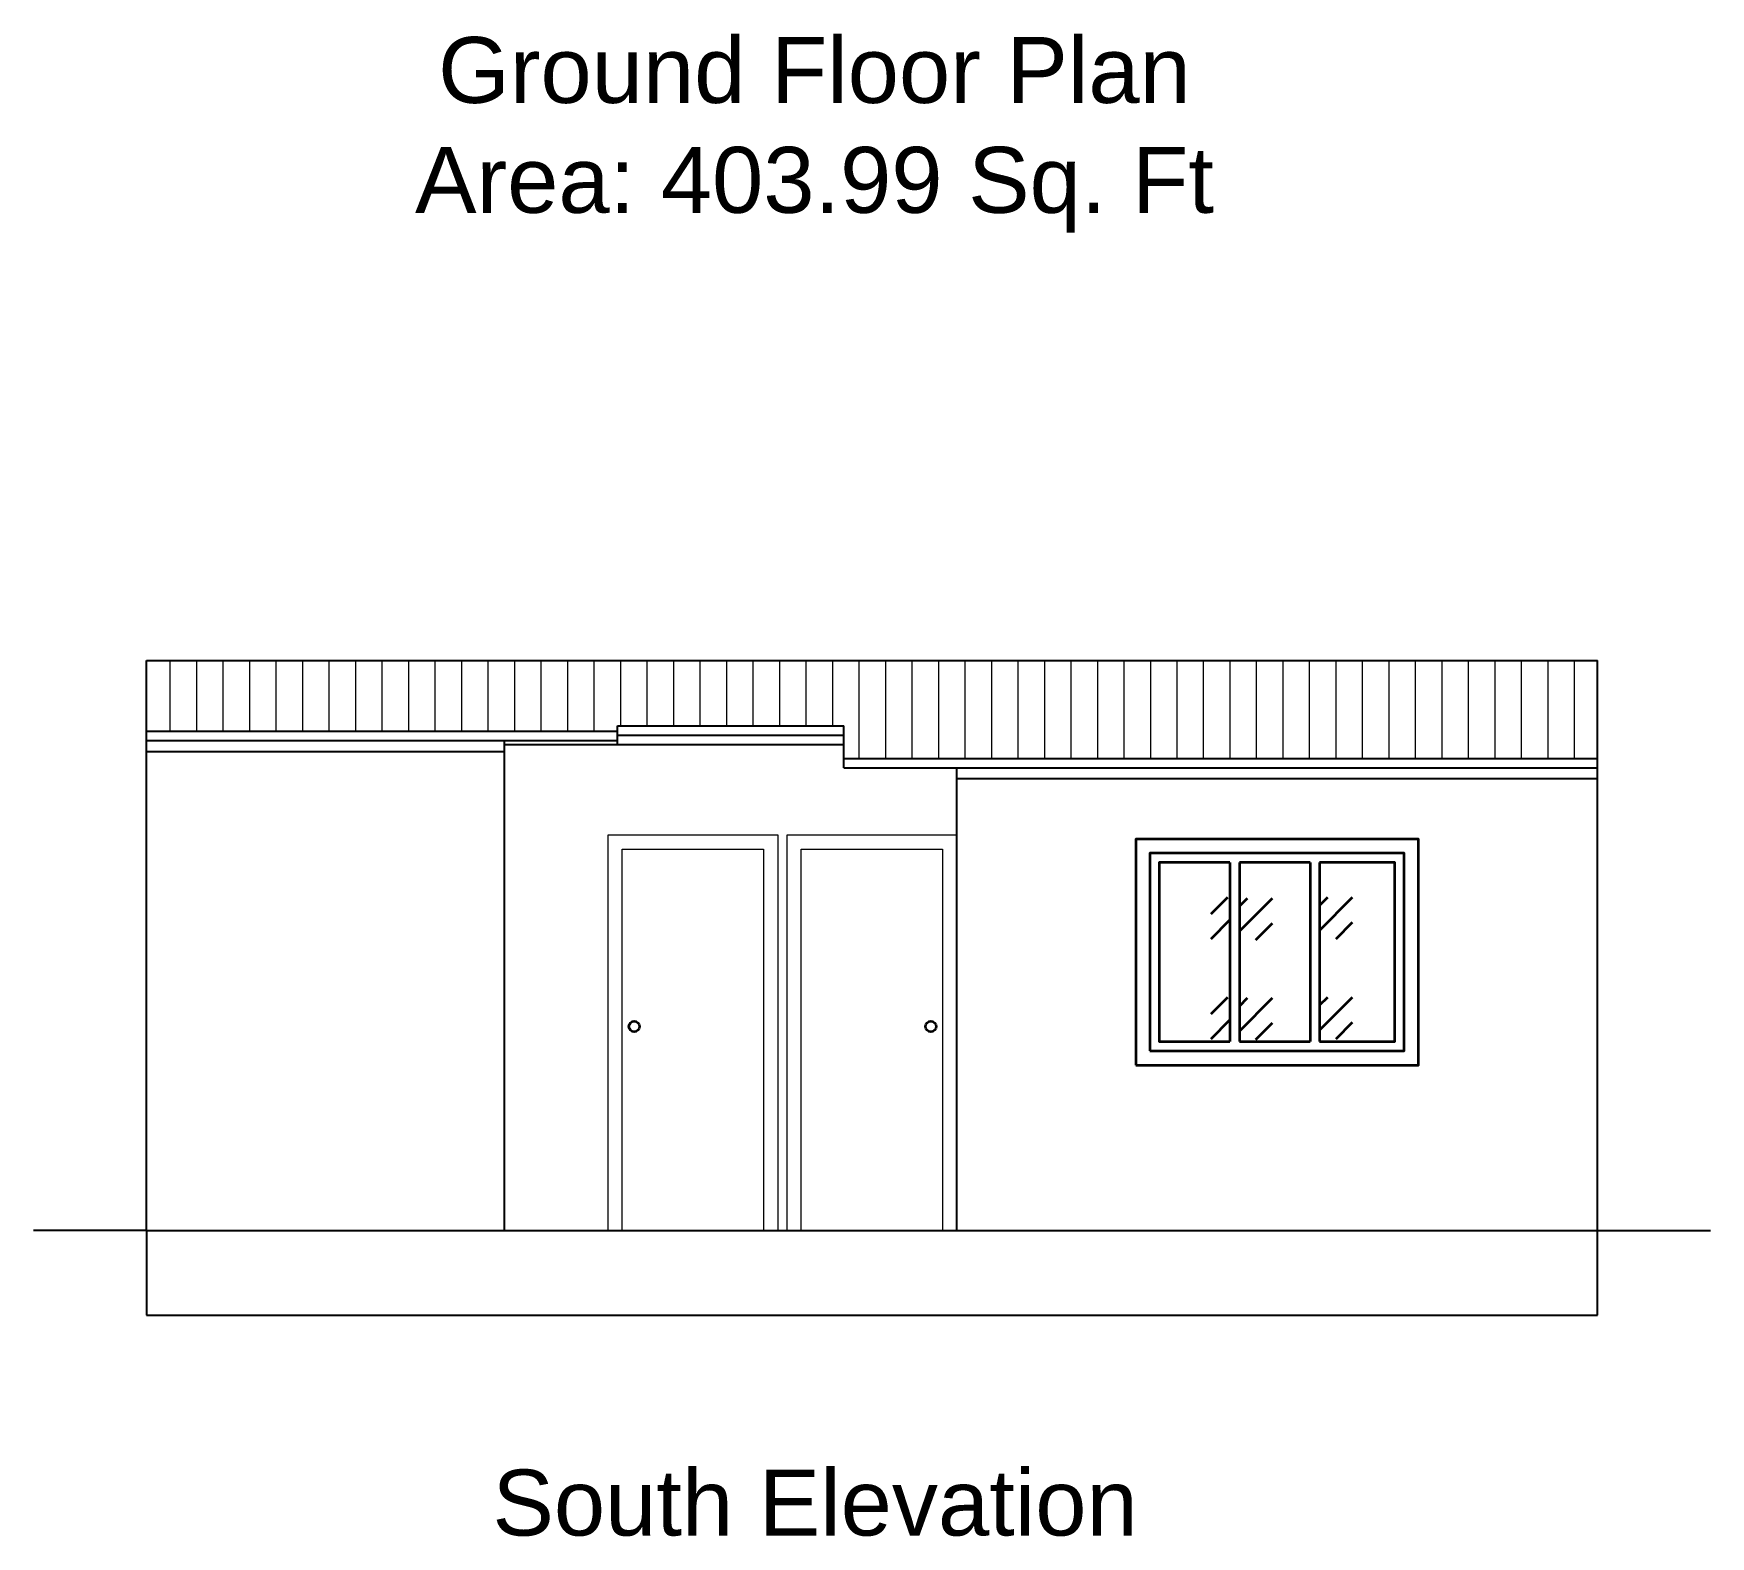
# Model space of a CAD drawing. Header units: inches. Extents: x 367408 to 422529, y -59171 to -41521.
# Drawn here: x 377357.8 to 377713.8, y -52152 to -51832.8 of the extents above; entities that cross this region are included whole.
import ezdxf

# ---------------------------------------------------------------- set-up
doc = ezdxf.new("R2010")
doc.units = ezdxf.units.IN
doc.header["$LTSCALE"] = 2
doc.header["$MEASUREMENT"] = 0
doc.layers.get('0').update_dxf_attribs({"linetype": 'CONTINUOUS'})
doc.layers.add('door', color=20, linetype='CONTINUOUS', lineweight=35)
doc.layers.add('steps', color=253, linetype='CONTINUOUS', lineweight=20)
doc.styles.get("Standard").update_dxf_attribs({"font": 'ARIALN.TTF'})
pattern_1 = [(45, (15095.385, -21372), (21.21320344, 0), [12.5, -17.5]), (45, (15100.688, -21372), (21.21320344, 0), [5, -25]), (45, (15095.385, -21366.697), (21.21320344, 0), [5, -25])]

msp = doc.modelspace()

# ---------------------------------------------------------------- hatches: boundary and pattern name
at = {"layer": 'door', "ltscale": 0.5}
h = msp.add_hatch(dxfattribs=at)
h.set_pattern_fill('GOST_GLASS', color=256, scale=2.5)
h.set_pattern_definition(pattern_1)
h.paths.add_polyline_path([(377611.84, -52008.87), (377596.84, -52008.87), (377596.84, -52046.87), (377611.84, -52046.87)])
h = msp.add_hatch(dxfattribs=at)
h.set_pattern_fill('GOST_GLASS', color=256, scale=2.5)
h.set_pattern_definition([(45, (15078.385, -21372.186), (21.21320344, 0), [12.5, -17.5]), (45, (15083.688, -21372.186), (21.21320344, 0), [5, -25]), (45, (15078.385, -21366.882), (21.21320344, 0), [5, -25])])
h.paths.add_polyline_path([(377628.84, -52009.05), (377613.84, -52009.05), (377613.84, -52047.05), (377628.84, -52047.05)])
h = msp.add_hatch(dxfattribs=at)
h.set_pattern_fill('GOST_GLASS', color=256, scale=2.5)
h.set_pattern_definition(pattern_1)
h.paths.add_polyline_path([(377646.84, -52008.87), (377630.84, -52008.87), (377630.84, -52046.87), (377646.84, -52046.87)])
at = {"layer": 'steps', "ltscale": 0.3}
h = msp.add_hatch(dxfattribs=at)
h.set_pattern_fill('ANSI31', scale=45, angle=45)
h.paths.add_polyline_path([(377689.84, -51965.98), (377381.84, -51965.98), (377381.84, -51981.03), (377481.84, -51981.03), (377481.84, -51979.82), (377529.84, -51979.82), (377529.84, -51986.75), (377689.84, -51986.75)])

# ---------------------------------------------------------------- linework, layer by layer
at = {"ltscale": 0.5}
for p, q in [((377381.84, -51965.98), (377689.84, -51965.98)), ((377381.84, -52087), (377381.84, -51965.98)), ((377689.84, -52087), (377689.84, -51965.98)), ((377481.84, -51981.03), (377381.84, -51981.03)), ((377481.84, -51983.03), (377381.84, -51983.03)), ((377457.84, -52087), (377457.84, -51983.03)), ((377481.84, -51979.82), (377529.84, -51979.82)), ((377481.84, -51983.82), (377481.84, -51979.82)), ((377481.84, -51981.82), (377529.84, -51981.82)), ((377529.84, -51988.76), (377529.84, -51979.82)), ((377381.84, -51985.28), (377457.84, -51985.28)), ((377457.84, -51983.82), (377529.84, -51983.82)), ((377529.84, -51986.75), (377689.84, -51986.75)), ((377529.84, -51988.76), (377689.84, -51988.76)), ((377553.84, -52087), (377553.84, -51988.76)), ((377553.84, -51991), (377689.84, -51991)), ((377381.84, -52087), (377357.84, -52087)), ((377381.84, -52087), (377689.84, -52087)), ((377381.84, -52087), (377381.84, -52105)), ((377689.84, -52105), (377689.84, -52087)), ((377689.84, -52087), (377713.84, -52087)), ((377381.84, -52105), (377689.84, -52105))]:
    msp.add_line(p, q, dxfattribs=at)
at = {"layer": 'door', "ltscale": 0.5}
for p, q in [((377611.84, -52008.87), (377611.84, -52046.87)), ((377613.84, -52008.87), (377613.84, -52046.87)), ((377628.84, -52008.87), (377628.84, -52046.87)), ((377630.84, -52008.87), (377630.84, -52046.87))]:
    msp.add_line(p, q, dxfattribs=at)
for points in [[(377591.84, -52051.87), (377651.84, -52051.87), (377651.84, -52003.87), (377591.84, -52003.87)], [(377594.84, -52048.87), (377648.84, -52048.87), (377648.84, -52006.87), (377594.84, -52006.87)]]:
    msp.add_lwpolyline(points, close=True, dxfattribs=at)
for points in [[(377611.84, -52008.87), (377596.84, -52008.87), (377596.84, -52046.87), (377611.84, -52046.87)], [(377628.84, -52008.87), (377613.84, -52008.87)], [(377630.84, -52046.87), (377646.84, -52046.87), (377646.84, -52008.87), (377630.84, -52008.87)], [(377613.84, -52046.87), (377628.84, -52046.87)]]:
    msp.add_lwpolyline(points, dxfattribs=at)
for centre in [(377485.36, -52043.69), (377548.33, -52043.69)]:
    msp.add_circle(centre, 1.12, dxfattribs=at)
at = {"layer": 'steps', "color": 7, "ltscale": 0.3}
for p, q in [((377479.84, -52087), (377479.84, -52003)), ((377479.84, -52003), (377515.84, -52003)), ((377515.84, -52003), (377515.84, -52087)), ((377517.84, -52087), (377517.84, -52003)), ((377517.84, -52003), (377553.84, -52003)), ((377553.84, -52003), (377553.84, -52087)), ((377482.84, -52087), (377482.84, -52006)), ((377482.84, -52006), (377512.84, -52006)), ((377512.84, -52006), (377512.84, -52087)), ((377520.84, -52087), (377520.84, -52006)), ((377520.84, -52006), (377550.84, -52006)), ((377550.84, -52006), (377550.84, -52087))]:
    msp.add_line(p, q, dxfattribs=at)

# ---------------------------------------------------------------- texts
at = {"color": 7, "linetype": 'ByBlock', "lineweight": 5, "char_height": 14, "width": 235.547, "attachment_point": 5}
for s, insert in [('{\\fArial CE|b0|i0|c238|p34;Ground Floor Plan\\PArea: \\fArial CE|b0|i0|c0|p34;403.99\\fArial CE|b0|i0|c238|p34; Sq. Ft}', (377523.63, -51854.33)), ('{\\fArial CE|b0|i0|c0|p34;South Elevation}', (377523.76, -52144.89))]:
    msp.add_mtext(s, dxfattribs=dict(at, insert=insert))

doc.saveas('drawing.dxf')
